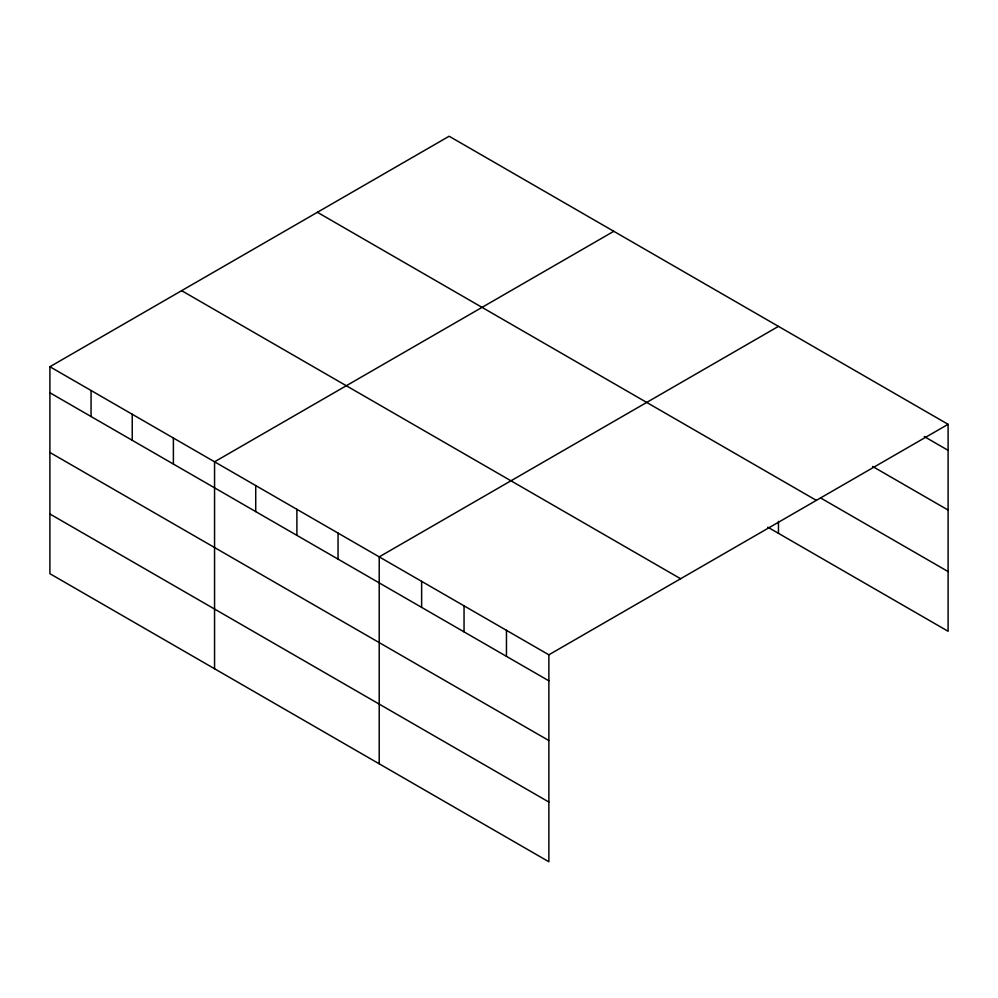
<?xml version="1.0" encoding="UTF-8"?>
<svg xmlns="http://www.w3.org/2000/svg" width="998" height="998" viewBox="0 0 998 998"><rect width="100%" height="100%" fill="white"/><g stroke="black" fill="none" stroke-linecap="round" stroke-linejoin="round"><path stroke-width="1.5" d="M49.9 366.728L548.863 654.813L548.863 861.761L49.9 573.688L49.9 366.728L449.137 136.239L948.1 424.312L948.1 631.272L767.824 527.194M613.795 231.299L214.558 461.8L214.558 668.747M778.452 326.371L379.215 556.859L379.215 763.819M548.863 654.813L948.1 424.312M924.248 436.563L948.1 450.335M872.551 466.428L948.1 510.053M820.867 498.102L948.1 571.567M317.389 212.3L816.352 500.372M181.648 290.668L680.611 578.74M49.9 392.763L548.863 680.836M49.9 452.468L548.863 740.541M49.9 513.982L548.863 802.055M778.452 521.38L778.452 533.319M506.46 630.324L506.46 656.347M464.045 605.836L464.045 631.859M421.63 581.347L421.63 607.383M338.048 533.094L338.048 559.13M296.893 509.329L296.893 535.352M255.725 485.564L255.725 511.587M173.39 438.035L173.39 464.058M132.235 414.27L132.235 440.293M91.068 390.505L91.068 416.528"/></g></svg>
